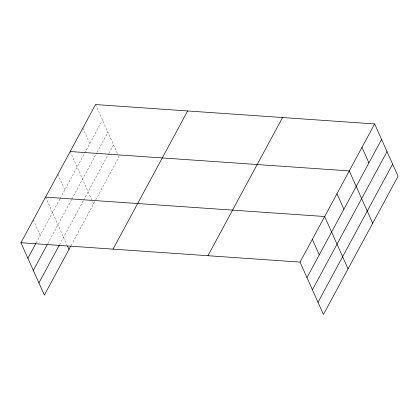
<?xml version="1.0" encoding="UTF-8"?>
<svg xmlns="http://www.w3.org/2000/svg" width="419" height="419" viewBox="0 0 419 419"><rect width="100%" height="100%" fill="white"/><g stroke="black" fill="none" stroke-linecap="round" stroke-linejoin="round"><path stroke-width="0.31" stroke-dasharray="2.1 1.57" d="M36.191 242.847L59.886 198.957M60.195 198.391L102.482 120.064M47.782 243.596L71.476 199.711M71.785 199.14L96.784 152.841M97.093 152.265L107.919 132.215M59.54 244.717L83.234 200.832M83.538 200.261L108.573 153.904M108.882 153.328L113.523 144.733M71.13 245.471L95.448 200.429M95.757 199.853L118.954 156.889L117.922 154.574M95.553 104.561L117.66 153.993M82.868 128.052L89.802 143.555M70.188 151.542L93.594 203.864M57.88 174.341L64.809 189.838M45.566 197.139L66.904 244.832M33.258 219.938L40.193 235.436"/><path stroke-width="0.63" d="M70.821 246.042L44.356 295.06L20.95 242.732L95.553 104.561L374.644 123.94L398.05 176.268L323.447 314.439L300.046 262.111L374.644 123.94M27.884 258.235L35.882 243.413M33.321 270.386L47.169 244.738M38.92 282.904L59.231 245.288M113.051 249.127L187.654 110.956M207.944 255.716L282.542 117.545M306.975 277.614L381.578 139.443M312.412 289.765L387.015 151.594M318.011 302.282L392.613 164.112M70.188 151.542L349.278 170.921L372.685 223.243M45.566 197.139L324.662 216.518L348.069 268.841M20.95 242.732L300.046 262.111M361.964 147.43L368.898 162.928M336.97 193.719L343.905 209.217M312.354 239.317L319.288 254.815M67.422 245.99L68.973 249.462"/></g></svg>
